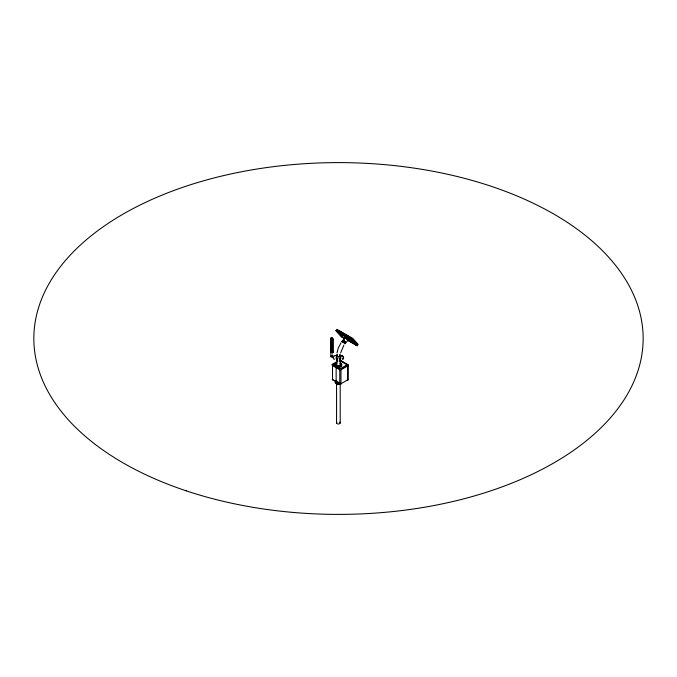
<?xml version="1.0" encoding="UTF-8"?>
<svg xmlns="http://www.w3.org/2000/svg" width="677" height="677" viewBox="0 0 677 677"><rect width="100%" height="100%" fill="white"/><g stroke="black" fill="none" stroke-linecap="round" stroke-linejoin="round"><path stroke-width="1.02" d="M330.858 356.61L330.858 352.175M336.816 356.652L336.418 358.074L336.926 360.139M336.418 357.879C337.662 361.89 335.132 358.065 336.647 356.703M340.184 359.851L340.81 357.82L340.218 356.644M345.583 337.789L346.336 338.094M347.343 339.008L346.692 338.348M336.418 358.15L336.799 357.084M336.96 352.776L338.398 347.741L341.064 342.774M340.616 352.996L343.848 345.177M331.434 338.28L332.39 338.212A1.024 0.592 60 0 1 333.109 339.473L333.109 352.472L332.509 352.827L330.689 351.778L330.689 338.635A1.202 0.694 60 0 1 331.535 338.145L331.899 338.356A1.202 0.694 60 0 1 332.745 339.82L332.745 352.683M342.249 335.851L341.555 336.808L335.927 330.689L336.918 329.318L352.658 338.407L358.184 344.407L357.185 345.778L347.572 340.226M344.255 338.204L341.606 336.681L336.494 331.129L337.188 330.164L352.209 338.838L357.312 344.39L356.618 345.346L347.783 340.252M337.831 331.722L338.229 331.171M342.511 335.826L342.113 336.376L336.985 330.858L351.761 339.389L356.914 344.931M342.943 340.362L342.13 341.69M343.112 340.303L344.999 337.535M344.559 343.527L344.678 342.875M344.864 342.621L345.236 342.105M346.92 339.795C348.816 339.372 347.741 339.685 347.157 339.202M344.28 342.782C345.253 344.711 349.586 339.202 346.996 338.449M351.795 338.999L351.397 339.549L357.185 345.778M351.896 338.864L352.192 338.458L338.627 330.621M351.363 339.939L336.587 331.408L337.281 330.452L352.057 338.974L357.024 344.381L356.33 345.338L351.363 339.939L352.209 338.838M352.658 338.407L351.668 339.778L335.927 330.689M355.679 344.204L356.077 343.654M332.745 356.787L331.18 356.102L332.779 355.129M332.635 355.213L332.839 355.755M336.427 360.613L336.875 360.35M330.689 338.635L331.053 338.424A1.202 0.694 60 0 1 331.899 337.933M331.899 338.356L332.263 338.145A1.202 0.694 60 0 1 333.109 339.609L332.745 339.82M330.689 351.498L331.231 338.398M330.689 351.778L331.298 351.422L333.109 352.472M337.154 361.501L331.908 364.531L340.379 369.422L348.249 364.878L339.778 359.986M336.706 362.457L332.509 364.878L332.509 379.56A0.855 0.491 -60 0 0 333.118 379.907A0.855 0.491 60 0 1 332.509 378.858A0.855 0.491 0 0 0 332.509 379.56L340.379 384.104L348.13 379.628M348.13 365.648L340.988 369.769A0.855 0.491 0 0 1 339.778 369.769L332.509 365.58A0.855 0.491 0 0 1 332.509 364.878A0.855 0.491 60 0 1 333.118 364.531L340.379 368.72A0.855 0.491 60 0 1 340.988 369.769L340.988 383.749A0.855 0.491 60 0 1 340.379 384.104A0.855 0.491 -60 0 1 339.778 383.749L339.778 369.769A0.855 0.491 -60 0 1 340.379 368.72L347.529 364.598A0.855 0.491 60 0 1 347.953 365.047M343.146 340.04L345.625 342.139M342.266 341.453L344.424 342.909M344.881 343.679L344.297 343.341M345.397 337.4L344.779 337.18L347.233 338.593M347.521 339.346L347.944 339.439L347.386 338.771M343.781 340.514L344.339 340.836M342.41 341.513L341.817 341.267L342.097 341.733M344.542 343.467L345.126 343.713L344.762 343.231M345.719 337.578L344.872 337.383M342.511 341.513L343.121 341.927M340.421 360.562L347.462 364.632A0.855 0.491 60 0 1 348.063 365.682M351.812 339.38L336.791 330.714L341.902 336.266L344.83 337.941M336.494 331.129L351.507 339.795M348.841 339.482L350.652 340.523M348.333 339.363L352.683 341.868M347.199 339.329L356.728 344.788M341.445 336.697L344.161 338.314M339.829 360.646L347.098 364.844A0.855 0.491 60 0 1 347.699 365.893L347.699 379.873A0.855 0.491 60 0 1 347.098 380.229M346.827 338.805L346.311 338.466M345.972 337.721C345.482 336.934 342.08 341.614 342.985 341.834M346.7 338.119C349.408 339.702 344.39 335.995 346.616 338.051M343.408 342.071L344.085 342.57M346.903 338.331L346.184 337.823L347.064 338.458M343.027 342.528L343.231 342.638M344.703 341.098L345.194 341.513M344.009 342.562L344.931 343.332M344.508 342.985L344.889 343.383M347.597 338.965L347.919 339.219M352.903 339.228L356.474 343.104M353.225 340.556L354.646 342.105M339.761 332.585L341.902 334.912M339.659 332.72L341.8 335.047M340.201 356.703L340.539 357.828L340.218 357.143M348.13 365.504L348.063 379.662A0.855 0.491 60 0 1 347.462 380.017M340.209 383.089L340.209 422.939M336.554 380.99L336.554 422.939M332.509 352.827L332.509 339.82A1.024 0.592 60 0 0 331.781 338.559L331.417 338.356A1.024 0.592 60 0 0 330.689 338.771M331.298 351.422L331.298 338.424A1.024 0.592 60 0 1 332.026 338.001M340.218 362.821A3.258 1.879 0.2 0 1 340.87 365.656A3.258 1.879 0.2 0 1 335.894 365.546A3.258 1.879 0.2 0 1 336.892 362.745M340.87 364.378A3.267 1.887 0 0 1 340.717 366.993A3.267 1.887 0 0 1 336.181 366.993A3.267 1.887 0 0 1 336.029 364.378M338.178 382.361A1.828 1.049 0 0 1 337.933 382.192M339.549 422.126A1.828 1.049 0 0 1 339.82 423.582A1.828 1.049 0 0 1 337.298 423.785A1.828 1.049 0 0 1 336.875 422.338M337.679 361.315A2.065 1.193 -60 0 1 337.679 358.48M339.262 358.48A2.065 1.193 60 0 1 339.245 361.306M339.566 355.129A1.828 1.058 -0.3 0 1 339.896 356.703A1.828 1.058 -0.3 0 1 337.163 356.711A1.828 1.058 -0.3 0 1 337.493 355.137M339.185 358.844A1.591 0.914 60 0 1 339.253 360.807M334.65 359.064A2.065 1.193 -60 0 1 333.321 358.048A2.065 1.193 -60 0 1 334.819 355.603A2.065 1.193 -60 0 1 336.241 356.466M340.7 356.44A2.065 1.193 60 0 1 342.13 355.594A2.065 1.193 60 0 1 343.62 358.048A2.065 1.193 60 0 1 342.274 359.047M340.15 363.727A2.065 1.185 0.2 0 1 339.82 365.284A2.065 1.185 0.2 0 1 337.087 365.275A2.065 1.185 0.2 0 1 336.757 363.718M339.812 354.376A2.065 1.185 0.2 0 1 339.896 356.153A2.065 1.185 0.2 0 1 336.816 355.984A2.065 1.185 0.2 0 1 337.484 354.249M341.056 356.415A1.591 0.914 60 0 1 342.274 356.068A1.591 0.914 60 0 1 343.281 357.955A1.591 0.914 60 0 1 342.249 358.641M332.779 356.897A1.024 0.592 0 0 1 331.155 357.024A1.024 0.592 0 0 1 331.383 356.085M332.737 351.803A1.024 0.592 0 0 1 332.314 352.675A1.024 0.592 0 0 1 330.892 352.294A1.024 0.592 0 0 1 331.764 351.541M339.448 382.818A3.258 1.879 0.2 0 1 335.208 380.829M338.238 382.209A2.065 1.185 0.2 0 1 336.562 381.498M340.759 383.487A3.258 1.879 0.2 0 1 336.494 383.647A3.258 1.879 0.2 0 1 335.589 381.244M336.799 382.86A2.065 1.185 0.2 0 1 336.469 382.48M340.633 383.554A3.089 1.777 0.2 0 1 336.596 383.715A3.089 1.777 0.2 0 1 335.733 381.43M339.075 383.529A2.234 1.286 0.2 0 1 337.518 383.461M336.757 383.131A2.234 1.286 0.2 0 1 336.359 382.733M348.088 365.36A0.855 0.491 60 0 1 348.13 365.614M340.218 362.957A3.258 1.879 0.2 0 1 340.87 365.8A3.258 1.879 0.2 0 1 335.894 365.69A3.258 1.879 0.2 0 1 336.892 362.88M340.192 363.896A2.065 1.185 0.2 0 1 339.769 365.453A2.065 1.185 0.2 0 1 337.028 365.385A2.065 1.185 0.2 0 1 336.799 363.82M340.125 362.897A3.089 1.777 0.2 0 1 340.793 365.563A3.089 1.777 0.2 0 1 336.122 365.555A3.089 1.777 0.2 0 1 336.782 362.897M340.142 363.557A2.234 1.286 0.2 0 1 339.998 365.326A2.234 1.286 0.2 0 1 336.909 365.318A2.234 1.286 0.2 0 1 336.765 363.549M336.697 366.655A0.855 0.491 -60 0 0 336.139 367.67L336.139 381.659A0.855 0.491 -60 0 0 336.748 382.006M332.509 365.58A0.855 0.491 -60 0 1 333.118 364.531M340.988 383.749A0.855 0.491 0 0 1 339.778 383.749M340.455 365.935A2.065 1.193 0 0 1 340.167 366.299M339.676 366.604A2.065 1.193 0 0 1 338.855 366.807M338.145 366.824A2.065 1.193 0 0 1 336.393 365.758M186.175 490.825A304.65 175.885 0 0 0 643.15 338.5A304.65 175.885 0 0 0 186.175 186.175A304.65 175.885 0 0 0 186.175 490.825"/></g></svg>
